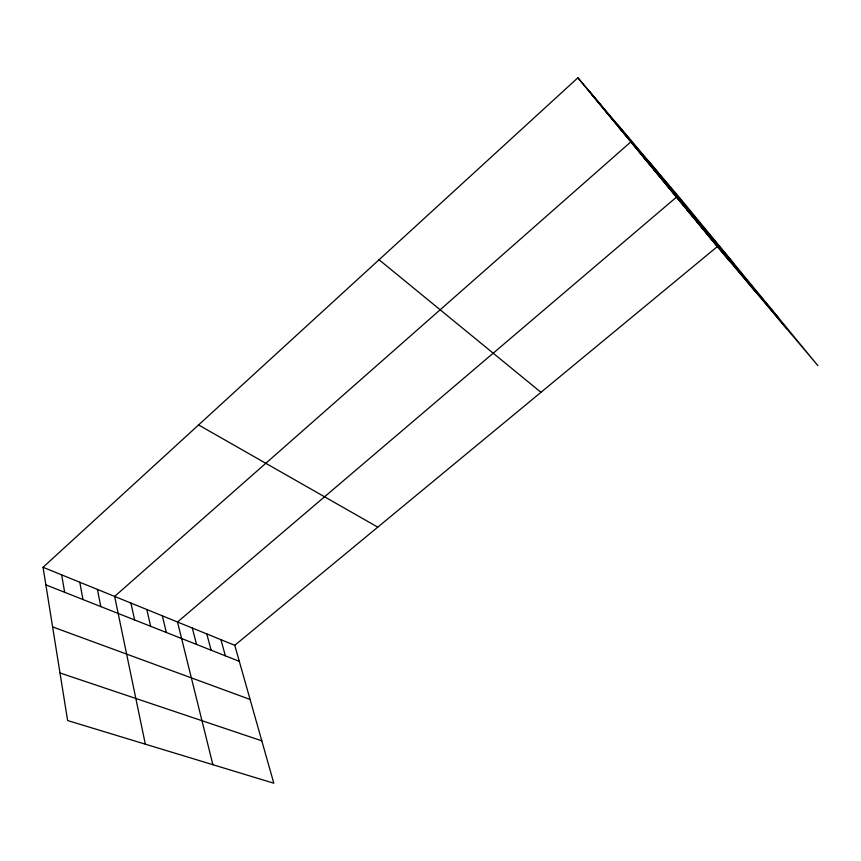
<?xml version="1.0" encoding="UTF-8"?>
<svg xmlns="http://www.w3.org/2000/svg" width="861" height="861" viewBox="0 0 861 861"><rect width="100%" height="100%" fill="white"/><g stroke="black" fill="none" stroke-linecap="round" stroke-linejoin="round"><path stroke-width="1.29" d="M43.05 567.291L234.762 645.309L273.809 783.219L67.621 720.549L43.05 567.291L577.892 77.781L681.019 199.365L817.95 365.71L717.342 246.59L577.892 77.781M234.762 645.309L717.342 246.59M59.99 672.958L261.809 740.826M52.607 626.905L250.088 699.444M45.87 584.867L239.304 661.334M198.568 424.947L377.775 527.147M379.066 259.753L540.966 392.315M591.755 94.559L603.367 108.26M605.186 110.821L616.82 124.554M618.209 126.589L629.854 140.332M733.701 263.369L630.844 141.882L114.631 596.415L145.337 744.173M642.736 156.282L654.382 170.047M654.306 170.284L665.94 184.039M665.542 183.888L677.177 197.643M778.43 317.698L676.477 197.126L177.506 622.008L212.882 764.697M687.11 209.998L698.702 223.72M697.453 222.525L709.033 236.215M707.527 234.719L719.086 248.388M589.484 91.449L728.869 260.237M648.484 161.018L786.674 328.687M617.455 124.425L756.442 292.891M220.933 639.68L225.367 655.824M206.791 633.922L211.117 650.195M192.315 628.035L196.534 644.426M162.352 615.841L166.313 632.48M146.822 609.523L150.653 626.291M130.926 603.055L134.617 619.952M97.422 589.419L100.802 606.585M79.772 582.23L82.968 599.536M61.648 574.857L64.661 592.293"/></g></svg>
